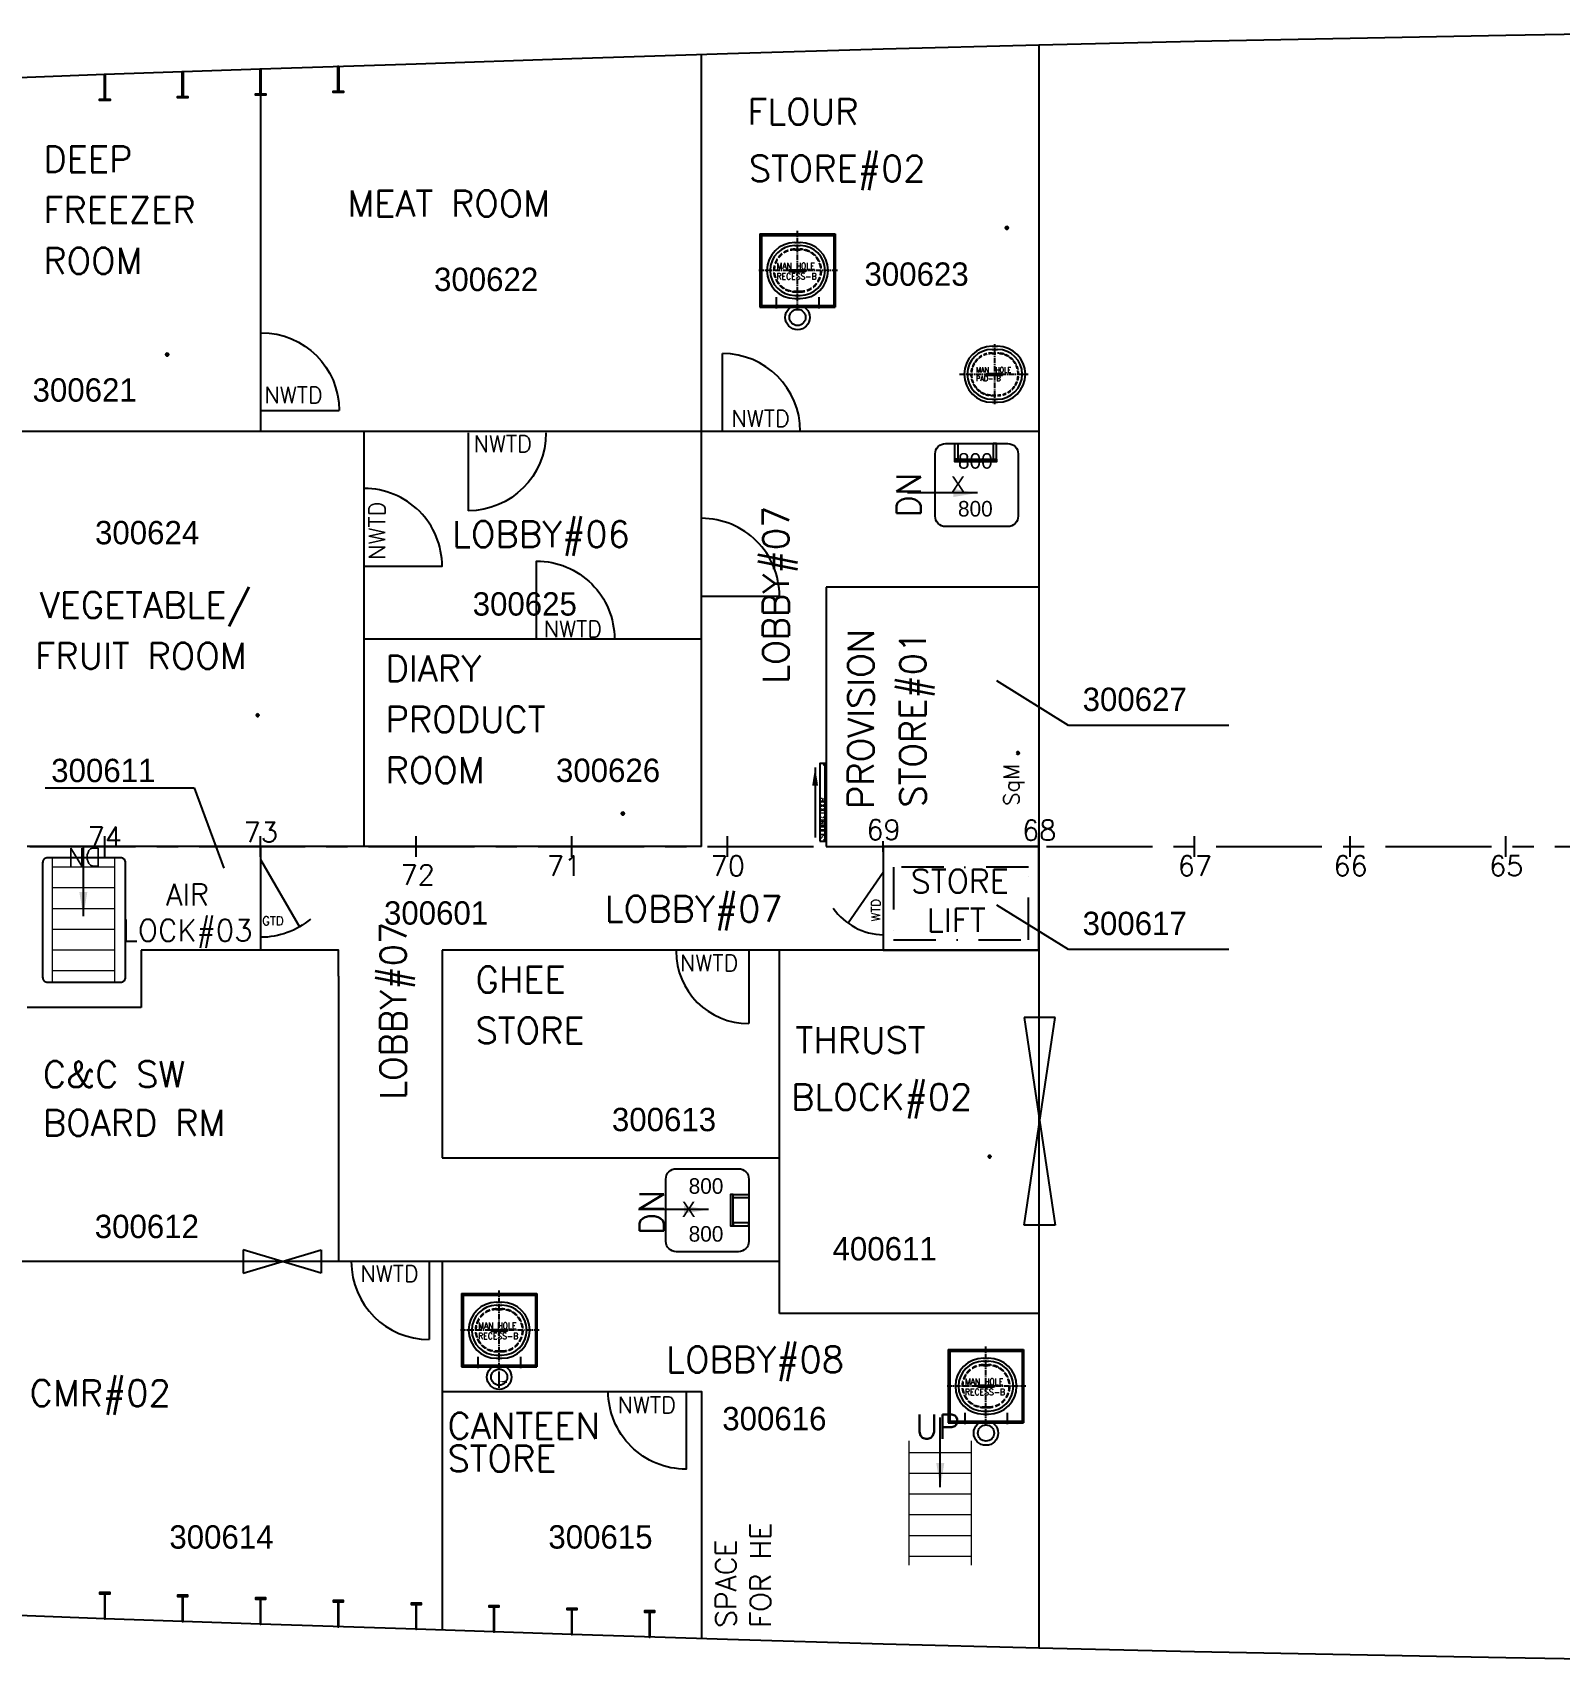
# Model space of a CAD drawing. Header units: inches. Extents: x -439515 to 171412, y -8673 to 415183.
# Drawn here: x 50027 to 62641, y 60573 to 74022 of the extents above; entities that cross this region are included whole.
import ezdxf
from ezdxf.enums import TextEntityAlignment as Align

# ---------------------------------------------------------------- set-up
doc = ezdxf.new("R2010")
doc.units = ezdxf.units.IN
doc.header["$LTSCALE"] = 700
doc.header["$MEASUREMENT"] = 0
for name, pattern in [('CENTER', [2, 1.25, -0.25, 0.25, -0.25]), ('CENTER2', [1.125, 0.75, -0.125, 0.125, -0.125]), ('DASHDOT', [1, 0.5, -0.25, 0, -0.25]), ('DASHED', [0.75, 0.5, -0.25]), ('H1', [40, 20, -20])]:
    doc.linetypes.add(name, pattern=pattern)
for name, color, linetype in [('00', 7, 'Continuous'), ('01', 7, 'Continuous'), ('3 DECK', 7, 'Continuous'), ('COMPT.NOS', 4, 'Continuous'), ('COMPTNAME', 7, 'Continuous'), ('HATCH', 142, 'Continuous'), ('HATCHES', 7, 'Continuous'), ('Layer1', 6, 'Continuous'), ('LIGHT_BULKHEADS', 7, 'Continuous'), ('MANHOLEPLAN', 3, 'Continuous'), ('UP-DOWN', 7, 'Continuous')]:
    doc.layers.add(name, color=color, linetype=linetype)
doc.layers.add('LADDER', color=7, linetype='Continuous', lineweight=15)
doc.styles.add('ROMAN C', font='ROMANS.SHX', dxfattribs={"width": 0.9})
doc.styles.add('ROMANS', font='romans')
doc.styles.add('style1', font='romans.shx', dxfattribs={"height": 250})
doc.dimstyles.new('Copy(2) of Standard', dxfattribs={"dimtxt": 200, "dimasz": 150, "dimexe": 25, "dimexo": 25, "dimgap": 50, "dimtad": 2, "dimdec": 0, "dimzin": 0, "dimdsep": 46, "dimtxsty": 'Standard', "dimcen": 0, "dimclrd": 40, "dimclre": 40, "dimadec": 0, "dimazin": 0, "dimtfac": 1, "dimtdec": 0, "dimtmove": 2, "dimatfit": 3, "dimfxl": 1, "dimtolj": 1, "dimtzin": 0, "dimarcsym": 0})
doc.dimstyles.get("Standard").update_dxf_attribs({"dimtxt": 150.18, "dimasz": 200.18, "dimexe": 0.8, "dimexo": 0.625, "dimgap": 0.09, "dimtad": 0, "dimtih": 1, "dimtoh": 1, "dimdec": 0, "dimzin": 0, "dimdsep": 46, "dimtxsty": 'Standard', "dimcen": 8.09, "dimclrd": 40, "dimclre": 40, "dimadec": 0, "dimazin": 0, "dimtfac": 1, "dimtdec": 0, "dimtofl": 0, "dimtmove": 0, "dimatfit": 3, "dimfxl": 1, "dimtolj": 1, "dimtzin": 0, "dimarcsym": 0})

# ---------------------------------------------------------------- blocks, each defined once
blk = doc.blocks.new('DRN', base_point=(41665, 6815))
at = {"linetype": 'Continuous'}
blk.add_line((41160, 6825), (41160, 7825), dxfattribs=at)
blk.add_arc((41160, 6825), 1000, 0, 90, dxfattribs=at)
blk = doc.blocks.new('A1M', base_point=(36990.7, 2399.7))
at = {"linetype": 'Continuous'}
for p, q in [((37490.7, 2549.7), (36490.7, 2249.7)), ((36490.7, 2549.7), (37490.7, 2249.7)), ((36490.7, 2249.7), (36490.7, 2549.7)), ((37490.7, 2249.7), (37490.7, 2549.7))]:
    blk.add_line(p, q, dxfattribs=at)
blk = doc.blocks.new('H 800x800')
at = {"layer": 'HATCH'}
blk.add_lwpolyline([(51335, -32897), (51935, -32897, -0.414214), (52035, -32997), (52035, -33597, -0.414214), (51935, -33697), (51335, -33697, -0.414214), (51235, -33597), (51235, -32997, -0.414214)], format="xyb", close=True, dxfattribs=at)
at = {"layer": 'HATCHES'}
for s, p in [('800', (51455, -33139)), ('  X', (51277, -33364)), ('800', (51455, -33600))]:
    blk.add_text(s, height=150, dxfattribs=at).set_placement(p)
blk = doc.blocks.new('qwas')
at = {"color": 3, "linetype": 'H1'}
blk.add_line((-836179, 147376), (-836179, 147776), dxfattribs=at)
at = {"color": 3, "linetype": 'Continuous'}
blk.add_lwpolyline([(-836192, 147376), (-836192, 147776), (-836167, 147776), (-836167, 147376)], close=True, dxfattribs=at)
at = {"layer": '00', "color": 3}
for points in [[(-836342, 147746), (-836192, 147746), (-836192, 147776), (-836342, 147776)], [(-836342, 147406), (-836192, 147406), (-836192, 147376), (-836342, 147376)]]:
    blk.add_lwpolyline(points, close=True, dxfattribs=at)
blk = doc.blocks.new('fghghj')
at = {"color": 3, "linetype": 'Continuous'}
blk.add_lwpolyline([(318315, -37952), (318615, -37952), (318615, -37927), (318315, -37927)], close=True, dxfattribs=at)
at = {"layer": '00', "color": 3}
for points in [[(318345, -38102), (318345, -37952), (318315, -37952), (318315, -38102)], [(318585, -38102), (318585, -37952), (318615, -37952), (318615, -38102)]]:
    blk.add_lwpolyline(points, close=True, dxfattribs=at)
at = {"layer": '01', "color": 4, "linetype": 'ByBlock'}
blk.add_line((318615, -37927), (318615, -37927), dxfattribs=at)
blk.add_line((318615, -37927), (318615, -37927), dxfattribs=at)
blk = doc.blocks.new('A$C49E2739F')
at = {"layer": 'LADDER', "color": 3}
for p, q in [((112, 600), (1312, 600)), ((200, 600), (200, 0)), ((400, 600), (400, 0)), ((600, 600), (600, 0)), ((800, 600), (800, 0)), ((1000, 600), (1000, 0)), ((1200, 600), (1200, 0)), ((112, 0), (1312, 0))]:
    blk.add_line(p, q, dxfattribs=at)
blk = doc.blocks.new('DLW', base_point=(36724, 4033))
at = {"linetype": 'Continuous'}
blk.add_line((37224, 4033), (36358, 4533), dxfattribs=at)
blk.add_arc((37224, 4033), 1000, 140, 180, dxfattribs=at)
blk = doc.blocks.new('DLN', base_point=(36758, 6815))
at = {"linetype": 'Continuous'}
blk.add_lwpolyline([(37258, 6815), (37258, 7815, 0.414214), (36258, 6815)], format="xyb", dxfattribs=at)
blk = doc.blocks.new('HING')
at = {"layer": 'MANHOLEPLAN'}
for p, q in [((-205, -49), (-205, 61)), ((205, -49), (205, 61))]:
    blk.add_line(p, q, dxfattribs=at)
for radius in [118, 77.9]:
    blk.add_circle((0, 147), radius, dxfattribs=at)
blk = doc.blocks.new('manholerecesstype450x400')
at = {"layer": 'MANHOLEPLAN', "ltscale": 0.13}
for p, q in [((-363, 353), (-363, -353)), ((-363, 353), (363, 353)), ((-353, 343), (-353, -343)), ((-353, 343), (353, 343)), ((-353, 338), (353, 338)), ((-348, 338), (-348, -338)), ((348, 338), (348, -338)), ((353, 343), (353, -343)), ((363, 353), (363, -353)), ((-25, 240), (25, 240)), ((-25, -240), (25, -240)), ((-363, -353), (363, -353)), ((-353, -338), (353, -338)), ((-353, -343), (353, -343))]:
    blk.add_line(p, q, dxfattribs=at)
at = {"layer": 'MANHOLEPLAN', "linetype": 'CENTER2', "ltscale": 0.1}
for p, q in [((0, -370), (0, 383)), ((385, 0), (-374, 0))]:
    blk.add_line(p, q, dxfattribs=at)
at = {"layer": 'MANHOLEPLAN'}
for p, q in [((-25, 270), (25, 270)), ((-73, 8), (73, 8)), ((-73, -8), (73, -8)), ((-25, -270), (25, -270))]:
    blk.add_line(p, q, dxfattribs=at)
at = {"layer": 'MANHOLEPLAN', "linetype": 'DASHED', "ltscale": 0.13}
for p, q in [((-25, 205), (25, 205)), ((-25, 200), (25, 200)), ((-25, -200), (25, -200)), ((-25, -205), (25, -205))]:
    blk.add_line(p, q, dxfattribs=at)
at = {"layer": 'MANHOLEPLAN'}
for centre in [(-73, 0), (73, 0)]:
    blk.add_circle(centre, 8, dxfattribs=at)
at = {"layer": 'MANHOLEPLAN', "ltscale": 0.13}
for centre, radius, start, end in [((-25, 0), 270, 90, 270), ((-25, 0), 240, 90, 270), ((25, 0), 270, 270, 90), ((25, 0), 240, 270, 90)]:
    blk.add_arc(centre, radius, start, end, dxfattribs=at)
at = {"layer": 'MANHOLEPLAN', "linetype": 'DASHED', "ltscale": 0.13}
for centre, radius, start, end in [((-25, 0), 205, 90, 270), ((-25, 0), 200, 90, 270), ((25, 0), 205, 270, 90), ((25, 0), 200, 270, 90)]:
    blk.add_arc(centre, radius, start, end, dxfattribs=at)
at = {"layer": 'Layer1', "rotation": 180}
blk.add_blockref('HING', (0, -305), dxfattribs=at)
at = {"layer": 'MANHOLEPLAN', "insert": (-203, 74), "char_height": 60, "width": 626.17, "attachment_point": 1, "style": 'ROMAN C'}
blk.add_mtext('MAN HOLE RECESS-B', dxfattribs=at)
blk = doc.blocks.new('MANHOLEPADB')
for p, q in [((-25, 270), (25, 270)), ((-25, 240), (25, 240)), ((-73, 8), (73, 8)), ((-73, -8), (73, -8)), ((-25, -240), (25, -240)), ((-25, -270), (25, -270))]:
    blk.add_line(p, q)
at = {"linetype": 'DASHED', "ltscale": 0.1}
for p, q in [((-25, 205), (25, 205)), ((-25, 200), (25, 200)), ((-25, -200), (25, -200)), ((-25, -205), (25, -205))]:
    blk.add_line(p, q, dxfattribs=at)
at = {"linetype": 'CENTER2', "ltscale": 0.1}
for p, q in [((0, -288), (0, 289)), ((-339, 0), (323, 0))]:
    blk.add_line(p, q, dxfattribs=at)
for centre in [(-73, 0), (73, 0)]:
    blk.add_circle(centre, 8)
for centre, radius, start, end in [((-25, 0), 270, 90, 270), ((-25, 0), 240, 90, 270), ((25, 0), 270, 270, 90), ((25, 0), 240, 270, 90)]:
    blk.add_arc(centre, radius, start, end)
at = {"linetype": 'DASHED', "ltscale": 0.1}
for centre, radius, start, end in [((-25, 0), 205, 90, 270), ((-25, 0), 200, 90, 270), ((25, 0), 205, 270, 90), ((25, 0), 200, 270, 90)]:
    blk.add_arc(centre, radius, start, end, dxfattribs=at)
at = {"insert": (-181, 68), "char_height": 50, "width": 486.8, "attachment_point": 1, "style": 'ROMAN C'}
blk.add_mtext('MAN  HOLE PAD- B', dxfattribs=at)

msp = doc.modelspace()

# ---------------------------------------------------------------- hatches: boundary and pattern name
at = {"linetype": 'ByBlock', "lineweight": -2, "ltscale": 0.2}
h = msp.add_hatch(color=0, dxfattribs=at)
edge = h.paths.add_edge_path()
edge.add_arc((56573.6, 67974.9), 8.39, 0, 360)
h = msp.add_hatch(color=0, dxfattribs=at)
edge = h.paths.add_edge_path()
edge.add_arc((56574.5, 67348.6), 8.39, 0, 360)

# ---------------------------------------------------------------- linework, layer by layer
at = {"color": 7}
for p, q in [((55554.2, 67297.3), (55554.2, 73842.4)), ((58340.7, 73919.7), (58340.7, 60675)), ((58340.7, 70726.8), (15991.2, 70726.8)), ((56583, 69440.8), (56583, 67297.3)), ((58340.7, 69440.8), (56583, 69440.8)), ((50624.3, 67211.6), (50624.3, 67383.1)), ((51910.3, 67211.6), (51910.3, 67383.1)), ((53196.4, 67211.6), (53196.4, 67383.1)), ((54482.5, 67211.6), (54482.5, 67383.1)), ((55768.5, 67211.6), (55768.5, 67383.1)), ((58340.7, 67211.6), (58340.7, 67383.1)), ((57054.6, 67254.5), (57054.6, 67340.2)), ((58340.7, 66440), (53410.8, 66440)), ((53410.8, 66440), (53410.8, 64725.2)), ((56197.2, 63439.2), (56197.2, 66440)), ((53410.8, 64725.2), (56197.2, 64725.2)), ((58340.7, 63439.2), (56197.2, 63439.2))]:
    msp.add_line(p, q, dxfattribs=at)
at = {"color": 42}
for p, q in [((51910.3, 73721.7), (51910.3, 70726.8)), ((52767.7, 67297.3), (52767.7, 70726.8)), ((52767.7, 69012.1), (55554.2, 69012.1))]:
    msp.add_line(p, q, dxfattribs=at)
at = {"color": 7, "linetype": 'Continuous'}
for p, q in [((59626.7, 67211.6), (59626.7, 67383.1)), ((60912.8, 67211.6), (60912.8, 67383.1)), ((62198.8, 67211.6), (62198.8, 67383.1))]:
    msp.add_line(p, q, dxfattribs=at)
at = {"color": 5, "linetype": 'CENTER'}
msp.add_line((13603.7, 67297.3), (147274.5, 67297.3), dxfattribs=at)
at = {"linetype": 'Continuous'}
msp.add_line((57054.6, 67083), (56764.8, 66663.8), dxfattribs=at)
at = {"color": 1}
for p, q in [((50924.4, 66440), (50924.4, 65968.4)), ((50924.4, 65968.4), (49981.3, 65968.4))]:
    msp.add_line(p, q, dxfattribs=at)
msp.add_line((56197.2, 63867.8), (15991.2, 63867.8))
at = {"color": 0, "linetype": 'ByBlock', "lineweight": -2, "ltscale": 0.2}
msp.add_lwpolyline([(56531.7, 67340.2), (56574.6, 67340.2), (56574.6, 67983.2), (56531.7, 67983.2)], close=True, dxfattribs=at)
at = {"color": 7}
msp.add_lwpolyline([(57054.6, 66440), (58340.7, 66440), (58340.7, 67297.3), (57054.6, 67297.3)], close=True, dxfattribs=at)
at = {"linetype": 'DASHDOT'}
msp.add_lwpolyline([(57140.3, 66525.7), (58255, 66525.7), (58255, 67125.9), (57140.3, 67125.9)], close=True, dxfattribs=at)
at = {"color": 0, "linetype": 'ByBlock', "lineweight": -2, "ltscale": 0.2}
for centre in [(56573.6, 67974.9), (56574.5, 67348.6)]:
    msp.add_circle(centre, 8.39, dxfattribs=at)
at = {"linetype": 'Continuous'}
msp.add_arc((57064.4, 67086.8), 518.3, 215.27227, 268.91248, dxfattribs=at)
at = {"layer": '00'}
for p, q in [((55554.2, 67297.3), (49981.3, 67297.3)), ((56583, 67297.3), (58340.7, 67297.3))]:
    msp.add_line(p, q, dxfattribs=at)
at = {"layer": '01', "linetype": 'ByBlock'}
for p, q in [((51267.3, 73699.4), (51267.3, 73483.3)), ((51910.4, 73721.7), (51910.4, 73505.6)), ((52553.4, 73743.1), (52553.4, 73606.8)), ((50624.3, 73677.1), (50624.3, 73461)), ((51910.3, 67297.3), (52039, 67297.3)), ((52553.4, 66225.6), (52553.4, 63867.8)), ((50624.3, 60917.6), (50624.3, 61133.7)), ((51267.3, 60895.3), (51267.3, 61111.4)), ((51910.4, 60873), (51910.4, 61089.1)), ((52553.4, 60851.6), (52553.4, 60987.9)), ((53196.4, 60830.2), (53196.4, 61046.2)), ((53839.4, 60808.7), (53839.4, 61024.8)), ((54482.5, 60787.3), (54482.5, 61003.4)), ((55125.5, 60766.3), (55125.5, 60902.6))]:
    msp.add_line(p, q, dxfattribs=at)
at = {"layer": '01', "color": 1, "linetype": 'ByBlock'}
for p, q in [((51910.3, 67297.3), (51910.3, 66440)), ((53410.8, 63867.8), (53410.8, 60823))]:
    msp.add_line(p, q, dxfattribs=at)
for points in [[(52553.4, 66225.6), (52553.4, 66440), (50924.4, 66440)], [(53410.8, 62796.1), (55554.2, 62796.1), (55554.2, 60752.3)]]:
    msp.add_lwpolyline(points, dxfattribs=at)
at = {"layer": '3 DECK', "color": 7}
for points in [[(49338.2, 73627.3), (50624.3, 73677.1), (51910.3, 73721.7), (53196.4, 73764.5), (54482.5, 73807.4), (55768.5, 73849.4), (57054.6, 73887.1), (58340.7, 73919.7), (59626.7, 73949.7), (60912.8, 73976.3), (62198.8, 73999.4), (63484.9, 74021.7)], [(63484.9, 60573), (62198.8, 60595.2), (60912.8, 60618.4), (59626.7, 60645), (58340.7, 60675), (57054.6, 60707.6), (55768.5, 60745.3), (54482.5, 60787.3), (53196.4, 60830.2), (51910.3, 60873), (50624.3, 60917.6), (49338.2, 60967.3)]]:
    msp.add_lwpolyline(points, dxfattribs=at)
at = {"layer": '3 DECK', "color": 4}
for points in [[(51270.7, 73699.6), (51270.7, 73493.6), (51295.1, 73493.6), (51310.2, 73493.6), (51310.2, 73483.3), (51295, 73483.3), (51224.4, 73483.3), (51224.4, 73493.6), (51263.9, 73493.6), (51263.9, 73699.2), (51270.7, 73699.6)], [(51913.7, 73721.8), (51913.8, 73515.9), (51938.1, 73515.9), (51953.2, 73515.9), (51953.2, 73505.6), (51938, 73505.6), (51867.5, 73505.6), (51867.5, 73515.9), (51906.9, 73515.9), (51907, 73721.5), (51913.7, 73721.8)], [(52556.8, 73743.3), (52556.8, 73537.3), (52581.2, 73537.3), (52596.2, 73537.3), (52596.2, 73527), (52581.1, 73527), (52510.5, 73527), (52510.5, 73537.3), (52549.9, 73537.3), (52549.9, 73742.9), (52556.8, 73743.3)], [(50627.7, 73677.3), (50627.7, 73471.3), (50652.1, 73471.3), (50667.2, 73471.3), (50667.2, 73461), (50652, 73461), (50581.4, 73461), (50581.4, 73471.3), (50620.9, 73471.3), (50620.9, 73676.9), (50627.7, 73677.3)], [(50627.7, 60917.4), (50627.7, 61123.4), (50652.1, 61123.4), (50667.2, 61123.4), (50667.2, 61133.7), (50652, 61133.7), (50581.4, 61133.7), (50581.4, 61123.4), (50620.9, 61123.4), (50620.9, 60917.8), (50627.7, 60917.4)], [(51270.7, 60895.1), (51270.7, 61101.1), (51295.1, 61101.1), (51310.2, 61101.1), (51310.2, 61111.4), (51295, 61111.4), (51224.4, 61111.4), (51224.4, 61101.1), (51263.9, 61101.1), (51263.9, 60895.5), (51270.7, 60895.1)], [(51913.7, 60872.9), (51913.8, 61078.8), (51938.1, 61078.8), (51953.2, 61078.8), (51953.2, 61089.1), (51938, 61089.1), (51867.5, 61089.1), (51867.5, 61078.8), (51906.9, 61078.8), (51907, 60873.2), (51913.7, 60872.9)], [(52556.8, 60851.4), (52556.8, 61057.4), (52581.2, 61057.4), (52596.2, 61057.4), (52596.2, 61067.7), (52581.1, 61067.7), (52510.5, 61067.7), (52510.5, 61057.4), (52549.9, 61057.4), (52549.9, 60851.8), (52556.8, 60851.4)], [(53199.8, 60830), (53199.8, 61035.9), (53224.2, 61035.9), (53239.3, 61035.9), (53239.3, 61046.2), (53224.1, 61046.2), (53153.5, 61046.2), (53153.5, 61035.9), (53193, 61035.9), (53193, 60830.4), (53199.8, 60830)], [(53842.8, 60808.6), (53842.8, 61014.5), (53867.2, 61014.5), (53882.3, 61014.5), (53882.3, 61024.8), (53867.1, 61024.8), (53796.5, 61024.8), (53796.5, 61014.5), (53836, 61014.5), (53836, 60808.9), (53842.8, 60808.6)], [(54485.9, 60787.1), (54485.9, 60993.1), (54510.3, 60993.1), (54525.3, 60993.1), (54525.3, 61003.4), (54510.1, 61003.4), (54439.6, 61003.4), (54439.6, 60993.1), (54479, 60993.1), (54479.1, 60787.5), (54485.9, 60787.1)], [(55128.9, 60766.2), (55128.9, 60972.1), (55153.3, 60972.1), (55168.4, 60972.1), (55168.4, 60982.4), (55153.2, 60982.4), (55082.6, 60982.4), (55082.6, 60972.1), (55122.1, 60972.1), (55122.1, 60766.4), (55128.9, 60766.2)]]:
    msp.add_lwpolyline(points, dxfattribs=at)
at = {"layer": 'COMPT.NOS', "color": 4, "linetype": 'ByBlock'}
for p, q in [((58583.9, 68296.8), (57994.3, 68665)), ((59910.6, 68296.8), (58583.9, 68296.8)), ((50132.6, 67781.3), (51361, 67781.3)), ((51361, 67781.3), (51606.7, 67118.5)), ((58583.9, 66445.4), (57994.3, 66813.7)), ((59910.6, 66445.4), (58583.9, 66445.4))]:
    msp.add_line(p, q, dxfattribs=at)
at = {"layer": 'HATCHES', "color": 1}
msp.add_lwpolyline([(50752.9, 67204.8), (50152.7, 67204.8, 0.4142136), (50109.9, 67161.9), (50109.9, 66218.8, 0.4142136), (50152.7, 66175.9), (50752.9, 66175.9, 0.4142136), (50795.8, 66218.8), (50795.8, 67161.9, 0.4142136)], format="xyb", close=True, dxfattribs=at)
at = {"layer": 'MANHOLEPLAN', "color": 7, "linetype": 'Continuous'}
msp.add_line((53882.3, 62825.5), (53882.3, 62959.5), dxfattribs=at)
msp.add_solid([(53946.6, 62865.2), (53946.6, 62886.6), (53882.3, 62875.9)], dxfattribs=at)

# ---------------------------------------------------------------- block references
at = {"color": 7}
for name, p, xscale, yscale, zscale, rotation in [('DRN', (51910.3, 71223.5), -0.6430312499999998, 0.6430312499999998, 0.6430312499999998, 270), ('DLN', (52767.7, 69933.8), 0.6430312499999998, 0.6430312499999998, 0.6430312499999998, 270), ('DLN', (55554.2, 69687), 0.6430312499999998, 0.6430312499999998, 0.6430312499999998, 270), ('DLW', (51910.3, 66868.7), -0.6430312499999998, 0.6430312499999998, 0.6430312499999998, 270), ('DRN', (55639.9, 66440), 0.6001625000598868, 0.6001624999600753, 0.6001624999999999, 180), ('A1M', (58347.3, 65027), 1.71475, 0.8573749999999999, 1.71475, 90), ('DRN', (52978.4, 63874), 0.6430312499999998, 0.6430312499999998, 0.6430312499999998, 180), ('DLN', (55104.1, 62796.1), -0.6430312499999998, 0.6430312499999998, 0.6430312499999998, 180)]:
    msp.add_blockref(name, p, dxfattribs=dict(at, xscale=xscale, yscale=yscale, zscale=zscale, rotation=rotation))
at = {"color": 7, "yscale": 0.6430312499999998, "zscale": 0.6430312499999998}
for name, p, xscale in [('DRN', (56050.9, 70720.7), 0.6430312499999998), ('DLN', (54512.8, 69012.1), -0.6430312499999998)]:
    msp.add_blockref(name, p, dxfattribs=dict(at, xscale=xscale))
for name, p, xscale, yscale, zscale, rotation in [('DRN', (53950.3, 70720.7), -0.6430312499999998, 0.6430312499999998, 0.6430312499999998, 180), ('qwas', (-68710.1, -646432.5), 0.8573749999999999, 0.8573749999999999, 0.8573749999999999, 270)]:
    msp.add_blockref(name, p, dxfattribs=dict(xscale=xscale, yscale=yscale, zscale=zscale, rotation=rotation))
at = {"xscale": 0.8573749999999999, "yscale": 0.8573749999999999, "zscale": 0.8573749999999999}
for p in [(13555.8, 98831.2), (11330.9, 92840.7)]:
    msp.add_blockref('H 800x800', p, dxfattribs=at)
at = {"color": 5, "linetype": 'Continuous', "xscale": 0.8573749999999999, "yscale": 0.8573749999999999, "zscale": 0.8573749999999999, "rotation": 90}
msp.add_blockref('fghghj', (23276.6, -208751.4), dxfattribs=at)
at = {"color": 1, "xscale": 0.6430312499999998, "yscale": 0.6430312499999998, "zscale": 0.6430312499999998, "rotation": 180}
msp.add_blockref('A1M', (52089.3, 63867.9), dxfattribs=at)
at = {"layer": 'LIGHT_BULKHEADS', "color": 3, "extrusion": (0, 0, -1), "yscale": 0.8573749999999999, "zscale": -0.8573749999999999, "rotation": 270}
for p, xscale in [((-50703.8, 67300.9), 0.8573749999999999), ((-57783.2, 61263.3), -0.8573749999999999)]:
    msp.add_blockref('A$C49E2739F', p, dxfattribs=dict(at, xscale=xscale))
at = {"layer": 'MANHOLEPLAN', "xscale": 0.8573749999999999, "yscale": 0.8573749999999999, "zscale": 0.8573749999999999}
for name, p in [('manholerecesstype450x400', (56347, 72055.8)), ('MANHOLEPADB', (57976.2, 71198.4)), ('manholerecesstype450x400', (53882.3, 63301)), ('manholerecesstype450x400', (57903.4, 62839))]:
    msp.add_blockref(name, p, dxfattribs=at)

# ---------------------------------------------------------------- texts
at = {"color": 7, "style": 'ROMANS'}
for s, height, p in [('NWTD', 135.47, (51942.6, 70958.9, 0)), ('NWTD', 135.47, (55800.8, 70765.4, 0)), ('NWTD', 135.47, (53670.6, 70556.3, 0)), ('NWTD', 135.47, (54250.2, 69026.6, 0)), ('GTD', 71.12, (51924.1, 66647.6)), ('NWTD', 135.47, (55375.5, 66267.2, 0)), ('NWTD', 135.47, (52735.6, 63700.8, 0)), ('NWTD', 135.47, (54860.2, 62616.2, 0))]:
    msp.add_text(s, height=height, dxfattribs=at).set_placement(p)
at = {"style": 'ROMANS'}
for height, rotation, p in [(200.01, 90, (57363.9, 70017.2)), (150.04, 180, (50595, 67284.7)), (150.04, 180, (50595, 67284.7))]:
    msp.add_text('DN', height=height, rotation=rotation, dxfattribs=at).set_placement(p)
at = {"color": 7, "style": 'ROMANS'}
for s, height, p in [('NWTD', 135.47, (52941.3, 69665.1, 0)), ('WTD', 71.12, (57029.9, 66679))]:
    msp.add_text(s, height=height, rotation=90, dxfattribs=at).set_placement(p)
for s, p in [('69', (57057.2, 67436.2)), ('68', (58343.3, 67431.2)), ('73', (51912.9, 67416.1)), ('72', (53209.2, 67064.5)), ('71', (54417, 67136.8)), ('70', (55771.1, 67136.8)), ('67', (59629.3, 67136.8)), ('66', (60915.4, 67136.8)), ('65', (62201.4, 67136.8))]:
    msp.add_text(s, height=165.04, dxfattribs=at).set_placement(p, align=Align.MIDDLE)
msp.add_text('74', height=165.04, dxfattribs=at).set_placement((50624.1, 67295.7), align=Align.CENTER)
at = {"attachment_point": 1, "rotation": 90}
for s, insert, char_height, width in [('{\\Fromans.shx|c0;SLIDING DOOR}', (56534.9, 67363.5), 36.01, 389.555), ('{\\Fromans.shx|c0;\\H1.333x;SPACE FOR HE}', (55669.5, 60842.9), 128.606, 1151.026)]:
    msp.add_mtext(s, dxfattribs=dict(at, insert=insert, char_height=char_height, width=width))
at = {"layer": 'COMPT.NOS', "color": 4, "linetype": 'ByBlock', "char_height": 192.91, "width": 1570.243, "attachment_point": 1}
for s, insert in [('300623', (56899.7, 72122.6)), ('300622', (53343.8, 72079.2)), ('300621', (50027.1, 71165.3)), ('300624', (50543, 69987)), ('300625', (53663.1, 69397.8)), ('300627', (58701.6, 68609.7)), ('300611', (50181.2, 68021.9)), ('300626', (54351, 68023.1)), ('300601', (52930.2, 66844.7)), ('300617', (58701.6, 66758.3)), ('300613', (54813.2, 65138.3)), ('300612', (50540.9, 64255.1)), ('400611', (56635.8, 64070.7)), ('300616', (55724.8, 62667.3)), ('300614', (51157.2, 61689.5)), ('300615', (54288.2, 61689.9))]:
    msp.add_mtext(s, dxfattribs=dict(at, insert=insert))
at = {"layer": 'COMPTNAME', "color": 7, "linetype": 'ByBlock'}
for s, height, style, p in [('FLOUR', 214.34, 'style1', (55931.5, 73261)), ('DEEP ', 214.34, 'style1', (50115.9, 72869.2)), ('STORE#02', 214.34, 'style1', (55943.8, 72792)), ('FREEZER ', 214.34, 'style1', (50115.9, 72449.2)), ('MEAT ROOM', 214.34, 'style1', (52629.1, 72502.5)), ('.', 231.5, 'ROMANS', (58026.1, 72397.6)), ('ROOM', 214.34, 'style1', (50115.9, 72029.1)), ('.', 231.5, 'ROMANS', (51089.7, 71351.7)), ('LOBBY#06', 214.34, 'style1', (53492.1, 69770.1)), ('VEGETABLE/ ', 214.344, 'style1', (50085.8, 69185.3)), ('FRUIT ROOM', 214.34, 'style1', (50049, 68765.3)), ('DIARY ', 214.34, 'style1', (52942.7, 68660.8)), ('PRODUCT ', 214.34, 'style1', (52942.7, 68240.7)), ('.', 231.5, 'ROMANS', (51837.4, 68370.9)), ('ROOM', 214.34, 'style1', (52942.7, 67820.7)), ('.', 231.5, 'ROMANS', (54853.6, 67559.9)), ('GHEE ', 214.34, 'style1', (53686.7, 66090.4)), ('STORE', 214.34, 'style1', (53686.7, 65670.3)), ('THRUST ', 214.34, 'style1', (56329.7, 65589.9)), ('BLOCK#02', 214.34, 'style1', (56292.9, 65120.9)), ('.', 231.5, 'ROMANS', (57885.3, 64726.5))]:
    msp.add_text(s, height=height, dxfattribs=dict(at, style=style)).set_placement(p)
at = {"layer": 'COMPTNAME', "style": 'style1'}
for p in [(56275, 70113.1), (53113.9, 66675)]:
    msp.add_text('LOBBY#07', height=214.34, rotation=90, dxfattribs=at).set_placement(p, align=Align.RIGHT)
at = {"layer": 'COMPTNAME', "color": 7, "linetype": 'ByBlock'}
for s, height, style, p in [('PROVISION ', 214.34, 'style1', (56976.6, 67607.9)), ('STORE#01', 214.34, 'style1', (57406.5, 67619)), ('.', 231.5, 'ROMANS', (58178.1, 68019.5)), ('SqM', 128.62, 'ROMANS', (58178.1, 67633.7))]:
    msp.add_text(s, height=height, rotation=90, dxfattribs=dict(at, style=style)).set_placement(p)
at = {"layer": 'COMPTNAME', "color": 7, "style": 'style1'}
for s, p in [('LOBBY#07', (56223.5, 66675.4)), ('LOBBY#08', (56730.6, 62952.1))]:
    msp.add_text(s, height=214.34, dxfattribs=at).set_placement(p, align=Align.RIGHT)
at = {"layer": 'COMPTNAME', "linetype": 'ByBlock', "style": 'style1'}
for s, p in [('C&C SW', (50111.5, 65308.5)), ('BOARD RM', (50111.5, 64907.5)), ('CMR#02 ', (50002.5, 62674.8)), ('CANTEEN ', (53455, 62404.7)), ('STORE ', (53455, 62133.2))]:
    msp.add_text(s, height=214.34, dxfattribs=at).set_placement(p)
at = {"layer": 'COMPTNAME', "color": 1, "insert": (51306.5, 66722.7), "char_height": 176.834, "width": 811.991, "attachment_point": 5, "style": 'ROMANS'}
msp.add_mtext('{\\C256;AIR LOCK#03}', dxfattribs=at)
at = {"layer": 'COMPTNAME', "color": 7, "insert": (57282.1, 67107.6), "char_height": 214.344, "width": 1224.332, "attachment_point": 1, "style": 'style1'}
msp.add_mtext('{\\H0.9x;STORE\\P LIFT}', dxfattribs=at)
at = {"layer": 'COMPTNAME', "insert": (55669.5, 60842.9), "char_height": 128.606, "width": 1151.026, "attachment_point": 1, "rotation": 90}
msp.add_mtext('{\\Fromans.shx|c0;\\H1.333x;SPACE FOR HE}', dxfattribs=at)
at = {"layer": 'UP-DOWN', "style": 'ROMANS'}
msp.add_text('DN', height=201.59, rotation=90, dxfattribs=at).set_placement((55242.2, 64087))
at = {"layer": 'UP-DOWN', "color": 7, "style": 'ROMANS'}
msp.add_text('UP', height=201.59, dxfattribs=at).set_placement((57318.9, 62403.6))

# ---------------------------------------------------------------- leaders
at = {"color": 3}
for points in [[(57833.8, 70217.8), (57256.1, 70217.8)], [(50446.6, 66720.8), (50446.6, 67298.4)], [(50446.6, 66720.8), (50446.6, 67298.4)], [(55610.2, 64297.8), (55032.5, 64297.8)], [(57526.1, 62003.3), (57526.1, 62580.9)]]:
    msp.add_leader(points, dimstyle='Standard', dxfattribs=at)
at = {"layer": 'HATCHES', "lineweight": -2}
msp.add_leader([(56491.9, 67948.9), (56491.9, 67371.2)], dimstyle='Copy(2) of Standard', dxfattribs=at)

doc.saveas('drawing.dxf')
